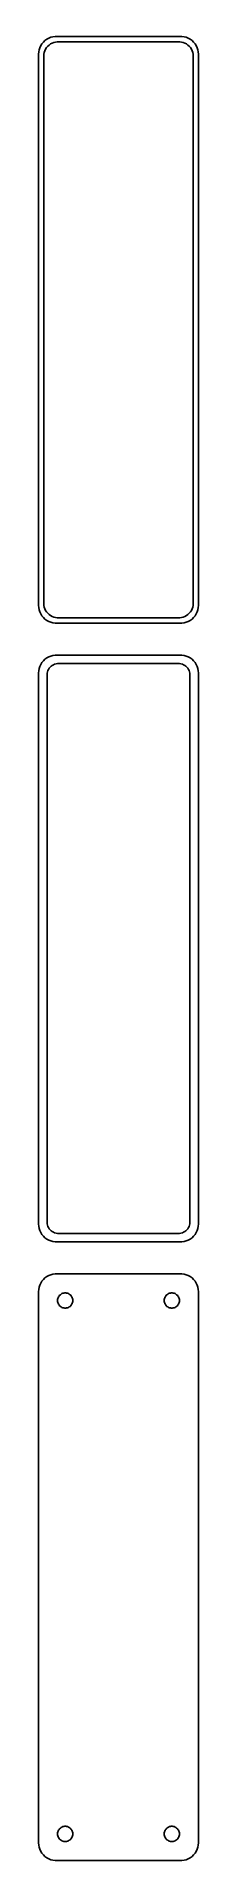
# Model space of a CAD drawing. Header units: metres. Extents: x -22 to 22, y 440 to 952.
import ezdxf

# ---------------------------------------------------------------- set-up
doc = ezdxf.new("R2010")
doc.units = ezdxf.units.M

msp = doc.modelspace()

# ---------------------------------------------------------------- linework, layer by layer
for p, q in [((-22.1489, 949.341), (-22.3429, 948.743)), ((-21.8815, 949.909), (-22.1489, 949.341)), ((-21.5451, 950.439), (-21.8815, 949.909)), ((-21.1448, 950.923), (-21.5451, 950.439)), ((-20.6871, 951.353), (-21.1448, 950.923)), ((-20.1791, 951.722), (-20.6871, 951.353)), ((-20.5052, 948.927), (-20.2361, 949.351)), ((-20.2361, 949.351), (-19.9159, 949.738)), ((-19.6289, 952.024), (-20.1791, 951.722)), ((-19.9159, 949.738), (-19.5497, 950.082)), ((-19.0451, 952.255), (-19.6289, 952.024)), ((-19.5497, 950.082), (-19.1433, 950.377)), ((-19.1433, 950.377), (-18.7031, 950.619)), ((-18.4369, 952.411), (-19.0451, 952.255)), ((-18.7031, 950.619), (-18.2361, 950.804)), ((-17.8139, 952.49), (-18.4369, 952.411)), ((-18.2361, 950.804), (-17.7495, 950.929)), ((17.8139, 952.49), (-17.8139, 952.49)), ((-17.7495, 950.929), (-17.2512, 950.992)), ((-17.2512, 950.992), (17.2512, 950.992)), ((17.2512, 950.992), (17.7495, 950.929)), ((17.7495, 950.929), (18.2361, 950.804)), ((18.4369, 952.411), (17.8139, 952.49)), ((18.2361, 950.804), (18.7031, 950.619)), ((19.0451, 952.255), (18.4369, 952.411)), ((18.7031, 950.619), (19.1433, 950.377)), ((19.6289, 952.024), (19.0451, 952.255)), ((19.1433, 950.377), (19.5497, 950.082)), ((19.5497, 950.082), (19.9159, 949.738)), ((20.1791, 951.722), (19.6289, 952.024)), ((19.9159, 949.738), (20.2361, 949.351)), ((20.6871, 951.353), (20.1791, 951.722)), ((20.2361, 949.351), (20.5052, 948.927)), ((21.1448, 950.923), (20.6871, 951.353)), ((21.5451, 950.439), (21.1448, 950.923)), ((21.8815, 949.909), (21.5451, 950.439)), ((22.1489, 949.341), (21.8815, 949.909)), ((22.3429, 948.743), (22.1489, 949.341)), ((-22.4606, 948.127), (-22.5, 947.5)), ((-22.5, 947.5), (-22.5, 792.5)), ((-22.3429, 948.743), (-22.4606, 948.127)), ((-21, 947), (-20.9684, 947.501)), ((-21, 793), (-21, 947)), ((-20.9684, 947.501), (-20.8743, 947.995)), ((-20.8743, 947.995), (-20.7191, 948.472)), ((-20.7191, 948.472), (-20.5052, 948.927)), ((20.5052, 948.927), (20.7191, 948.472)), ((20.7191, 948.472), (20.8743, 947.995)), ((20.8743, 947.995), (20.9684, 947.501)), ((20.9684, 947.501), (21, 947)), ((21, 947), (21, 793)), ((22.4606, 948.127), (22.3429, 948.743)), ((22.5, 947.5), (22.4606, 948.127)), ((22.5, 792.5), (22.5, 947.5)), ((-22.5, 792.5), (-22.4606, 791.873)), ((-22.4606, 791.873), (-22.3429, 791.257)), ((-22.3429, 791.257), (-22.1489, 790.659)), ((-22.1489, 790.659), (-21.8815, 790.091)), ((-21.8815, 790.091), (-21.5451, 789.561)), ((-20.9684, 792.499), (-21, 793)), ((-20.8743, 792.005), (-20.9684, 792.499)), ((-20.7191, 791.528), (-20.8743, 792.005)), ((-20.5052, 791.073), (-20.7191, 791.528)), ((-20.2361, 790.649), (-20.5052, 791.073)), ((-19.9159, 790.262), (-20.2361, 790.649)), ((-19.5497, 789.918), (-19.9159, 790.262)), ((19.9159, 790.262), (19.5497, 789.918)), ((20.2361, 790.649), (19.9159, 790.262)), ((20.5052, 791.073), (20.2361, 790.649)), ((20.7191, 791.528), (20.5052, 791.073)), ((20.8743, 792.005), (20.7191, 791.528)), ((20.9684, 792.499), (20.8743, 792.005)), ((21, 793), (20.9684, 792.499)), ((21.5451, 789.561), (21.8815, 790.091)), ((21.8815, 790.091), (22.1489, 790.659)), ((22.1489, 790.659), (22.3429, 791.257)), ((22.3429, 791.257), (22.4606, 791.873)), ((22.4606, 791.873), (22.5, 792.5)), ((-21.5451, 789.561), (-21.1448, 789.077)), ((-21.1448, 789.077), (-20.6871, 788.647)), ((-20.6871, 788.647), (-20.1791, 788.278)), ((-20.1791, 788.278), (-19.6289, 787.976)), ((-19.6289, 787.976), (-19.0451, 787.745)), ((-19.1433, 789.623), (-19.5497, 789.918)), ((-18.7031, 789.381), (-19.1433, 789.623)), ((-19.0451, 787.745), (-18.4369, 787.589)), ((-18.2361, 789.196), (-18.7031, 789.381)), ((-18.4369, 787.589), (-17.8139, 787.51)), ((-17.7495, 789.071), (-18.2361, 789.196)), ((-17.8139, 787.51), (17.8139, 787.51)), ((-17.2512, 789.008), (-17.7495, 789.071)), ((17.2512, 789.008), (-17.2512, 789.008)), ((17.7495, 789.071), (17.2512, 789.008)), ((18.2361, 789.196), (17.7495, 789.071)), ((17.8139, 787.51), (18.4369, 787.589)), ((18.7031, 789.381), (18.2361, 789.196)), ((18.4369, 787.589), (19.0451, 787.745)), ((19.1433, 789.623), (18.7031, 789.381)), ((19.0451, 787.745), (19.6289, 787.976)), ((19.5497, 789.918), (19.1433, 789.623)), ((19.6289, 787.976), (20.1791, 788.278)), ((20.1791, 788.278), (20.6871, 788.647)), ((20.6871, 788.647), (21.1448, 789.077)), ((21.1448, 789.077), (21.5451, 789.561)), ((-22.3429, 774.743), (-22.4606, 774.127)), ((-22.1489, 775.341), (-22.3429, 774.743)), ((-21.8815, 775.909), (-22.1489, 775.341)), ((-21.5451, 776.439), (-21.8815, 775.909)), ((-21.1448, 776.923), (-21.5451, 776.439)), ((-20.6871, 777.353), (-21.1448, 776.923)), ((-20.1791, 777.722), (-20.6871, 777.353)), ((-19.6289, 778.024), (-20.1791, 777.722)), ((-19.7279, 774.5), (-19.5184, 774.83)), ((-19.0451, 778.255), (-19.6289, 778.024)), ((-19.5184, 774.83), (-19.2692, 775.131)), ((-19.2692, 775.131), (-18.9842, 775.399)), ((-18.4369, 778.411), (-19.0451, 778.255)), ((-18.9842, 775.399), (-18.668, 775.628)), ((-18.668, 775.628), (-18.3254, 775.817)), ((-17.8139, 778.49), (-18.4369, 778.411)), ((-18.3254, 775.817), (-17.9619, 775.961)), ((-17.9619, 775.961), (-17.5833, 776.058)), ((17.8139, 778.49), (-17.8139, 778.49)), ((-17.5833, 776.058), (-17.1954, 776.107)), ((-17.1954, 776.107), (17.1954, 776.107)), ((17.1954, 776.107), (17.5833, 776.058)), ((17.5833, 776.058), (17.9619, 775.961)), ((18.4369, 778.411), (17.8139, 778.49)), ((17.9619, 775.961), (18.3254, 775.817)), ((18.3254, 775.817), (18.668, 775.628)), ((19.0451, 778.255), (18.4369, 778.411)), ((18.668, 775.628), (18.9842, 775.399)), ((18.9842, 775.399), (19.2692, 775.131)), ((19.6289, 778.024), (19.0451, 778.255)), ((19.2692, 775.131), (19.5184, 774.83)), ((19.5184, 774.83), (19.7279, 774.5)), ((20.1791, 777.722), (19.6289, 778.024)), ((20.6871, 777.353), (20.1791, 777.722)), ((21.1448, 776.923), (20.6871, 777.353)), ((21.5451, 776.439), (21.1448, 776.923)), ((21.8815, 775.909), (21.5451, 776.439)), ((22.1489, 775.341), (21.8815, 775.909)), ((22.3429, 774.743), (22.1489, 775.341)), ((22.4606, 774.127), (22.3429, 774.743)), ((-22.4606, 774.127), (-22.5, 773.5)), ((-22.5, 773.5), (-22.5, 618.5)), ((-20.1129, 773), (-20.0884, 773.39)), ((-20.1129, 619), (-20.1129, 773)), ((-20.0884, 773.39), (-20.0151, 773.774)), ((-20.0151, 773.774), (-19.8943, 774.146)), ((-19.8943, 774.146), (-19.7279, 774.5)), ((19.7279, 774.5), (19.8943, 774.146)), ((19.8943, 774.146), (20.0151, 773.774)), ((20.0151, 773.774), (20.0884, 773.39)), ((20.0884, 773.39), (20.1129, 773)), ((20.1129, 773), (20.1129, 619)), ((22.5, 773.5), (22.4606, 774.127)), ((22.5, 618.5), (22.5, 773.5)), ((-22.5, 618.5), (-22.4606, 617.873)), ((-22.4606, 617.873), (-22.3429, 617.257)), ((-22.3429, 617.257), (-22.1489, 616.659)), ((-22.1489, 616.659), (-21.8815, 616.091)), ((-21.8815, 616.091), (-21.5451, 615.561)), ((-20.0884, 618.61), (-20.1129, 619)), ((-20.0151, 618.226), (-20.0884, 618.61)), ((-19.8943, 617.854), (-20.0151, 618.226)), ((-19.7279, 617.5), (-19.8943, 617.854)), ((-19.5184, 617.17), (-19.7279, 617.5)), ((-19.2692, 616.869), (-19.5184, 617.17)), ((-18.9842, 616.601), (-19.2692, 616.869)), ((-18.668, 616.372), (-18.9842, 616.601)), ((-18.3254, 616.183), (-18.668, 616.372)), ((-17.9619, 616.039), (-18.3254, 616.183)), ((-17.5833, 615.942), (-17.9619, 616.039)), ((-17.1954, 615.893), (-17.5833, 615.942)), ((17.1954, 615.893), (-17.1954, 615.893)), ((17.5833, 615.942), (17.1954, 615.893)), ((17.9619, 616.039), (17.5833, 615.942)), ((18.3254, 616.183), (17.9619, 616.039)), ((18.668, 616.372), (18.3254, 616.183)), ((18.9842, 616.601), (18.668, 616.372)), ((19.2692, 616.869), (18.9842, 616.601)), ((19.5184, 617.17), (19.2692, 616.869)), ((19.7279, 617.5), (19.5184, 617.17)), ((19.8943, 617.854), (19.7279, 617.5)), ((20.0151, 618.226), (19.8943, 617.854)), ((20.0884, 618.61), (20.0151, 618.226)), ((20.1129, 619), (20.0884, 618.61)), ((21.5451, 615.561), (21.8815, 616.091)), ((21.8815, 616.091), (22.1489, 616.659)), ((22.1489, 616.659), (22.3429, 617.257)), ((22.3429, 617.257), (22.4606, 617.873)), ((22.4606, 617.873), (22.5, 618.5)), ((-21.5451, 615.561), (-21.1448, 615.077)), ((-21.1448, 615.077), (-20.6871, 614.647)), ((-20.6871, 614.647), (-20.1791, 614.278)), ((-20.1791, 614.278), (-19.6289, 613.976)), ((-19.6289, 613.976), (-19.0451, 613.745)), ((-19.0451, 613.745), (-18.4369, 613.589)), ((-18.4369, 613.589), (-17.8139, 613.51)), ((-17.8139, 613.51), (17.8139, 613.51)), ((17.8139, 613.51), (18.4369, 613.589)), ((18.4369, 613.589), (19.0451, 613.745)), ((19.0451, 613.745), (19.6289, 613.976)), ((19.6289, 613.976), (20.1791, 614.278)), ((20.1791, 614.278), (20.6871, 614.647)), ((20.6871, 614.647), (21.1448, 615.077)), ((21.1448, 615.077), (21.5451, 615.561)), ((-22.3429, 600.743), (-22.4606, 600.127)), ((-22.1489, 601.341), (-22.3429, 600.743)), ((-21.8815, 601.909), (-22.1489, 601.341)), ((-21.5451, 602.439), (-21.8815, 601.909)), ((-21.1448, 602.923), (-21.5451, 602.439)), ((-20.6871, 603.353), (-21.1448, 602.923)), ((-20.1791, 603.722), (-20.6871, 603.353)), ((-19.6289, 604.024), (-20.1791, 603.722)), ((-19.0451, 604.255), (-19.6289, 604.024)), ((-18.4369, 604.411), (-19.0451, 604.255)), ((-17.8139, 604.49), (-18.4369, 604.411)), ((17.8139, 604.49), (-17.8139, 604.49)), ((18.4369, 604.411), (17.8139, 604.49)), ((19.0451, 604.255), (18.4369, 604.411)), ((19.6289, 604.024), (19.0451, 604.255)), ((20.1791, 603.722), (19.6289, 604.024)), ((20.6871, 603.353), (20.1791, 603.722)), ((21.1448, 602.923), (20.6871, 603.353)), ((21.5451, 602.439), (21.1448, 602.923)), ((21.8815, 601.909), (21.5451, 602.439)), ((22.1489, 601.341), (21.8815, 601.909)), ((22.3429, 600.743), (22.1489, 601.341)), ((22.4606, 600.127), (22.3429, 600.743)), ((-22.4606, 600.127), (-22.5, 599.5)), ((-22.5, 599.5), (-22.5, 444.5)), ((-17.1353, 597), (-17.1185, 597.268)), ((-17.1185, 596.732), (-17.1353, 597)), ((-17.1185, 597.268), (-17.0682, 597.531)), ((-17.0682, 596.469), (-17.1185, 596.732)), ((-17.0682, 597.531), (-16.9853, 597.786)), ((-16.9853, 596.214), (-17.0682, 596.469)), ((-16.9853, 597.786), (-16.8712, 598.029)), ((-16.8712, 595.971), (-16.9853, 596.214)), ((-16.8712, 598.029), (-16.7275, 598.255)), ((-16.7275, 595.745), (-16.8712, 595.971)), ((-16.7275, 598.255), (-16.5565, 598.462)), ((-16.5565, 595.538), (-16.7275, 595.745)), ((-16.5565, 598.462), (-16.3611, 598.645)), ((-16.3611, 595.355), (-16.5565, 595.538)), ((-16.3611, 598.645), (-16.1441, 598.803)), ((-16.1441, 595.197), (-16.3611, 595.355)), ((-16.1441, 598.803), (-15.9091, 598.932)), ((-15.9091, 595.068), (-16.1441, 595.197)), ((-15.9091, 598.932), (-15.6598, 599.031)), ((-15.6598, 594.969), (-15.9091, 595.068)), ((-15.6598, 599.031), (-15.4001, 599.097)), ((-15.4001, 599.097), (-15.1341, 599.131)), ((-15.1341, 599.131), (-14.8659, 599.131)), ((-14.8659, 599.131), (-14.5999, 599.097)), ((-14.5999, 599.097), (-14.3401, 599.031)), ((-14.3401, 599.031), (-14.0908, 598.932)), ((-14.0908, 595.068), (-14.3401, 594.969)), ((-14.0908, 598.932), (-13.8559, 598.803)), ((-13.8559, 595.197), (-14.0908, 595.068)), ((-13.8559, 598.803), (-13.6389, 598.645)), ((-13.6389, 595.355), (-13.8559, 595.197)), ((-13.6389, 598.645), (-13.4434, 598.462)), ((-13.4434, 595.538), (-13.6389, 595.355)), ((-13.4434, 598.462), (-13.2725, 598.255)), ((-13.2725, 595.745), (-13.4434, 595.538)), ((-13.2725, 598.255), (-13.1288, 598.029)), ((-13.1288, 595.971), (-13.2725, 595.745)), ((-13.1288, 598.029), (-13.0146, 597.786)), ((-13.0146, 596.214), (-13.1288, 595.971)), ((-13.0146, 597.786), (-12.9318, 597.531)), ((-12.9318, 596.469), (-13.0146, 596.214)), ((-12.9318, 597.531), (-12.8815, 597.268)), ((-12.8815, 596.732), (-12.9318, 596.469)), ((-12.8815, 597.268), (-12.8647, 597)), ((-12.8647, 597), (-12.8815, 596.732)), ((12.8647, 597), (12.8815, 597.268)), ((12.8815, 596.732), (12.8647, 597)), ((12.8815, 597.268), (12.9318, 597.531)), ((12.9318, 596.469), (12.8815, 596.732)), ((12.9318, 597.531), (13.0146, 597.786)), ((13.0146, 596.214), (12.9318, 596.469)), ((13.0146, 597.786), (13.1288, 598.029)), ((13.1288, 595.971), (13.0146, 596.214)), ((13.1288, 598.029), (13.2725, 598.255)), ((13.2725, 595.745), (13.1288, 595.971)), ((13.2725, 598.255), (13.4434, 598.462)), ((13.4434, 595.538), (13.2725, 595.745)), ((13.4434, 598.462), (13.6389, 598.645)), ((13.6389, 595.355), (13.4434, 595.538)), ((13.6389, 598.645), (13.8559, 598.803)), ((13.8559, 595.197), (13.6389, 595.355)), ((13.8559, 598.803), (14.0908, 598.932)), ((14.0908, 595.068), (13.8559, 595.197)), ((14.0908, 598.932), (14.3401, 599.031)), ((14.3401, 594.969), (14.0908, 595.068)), ((14.3401, 599.031), (14.5999, 599.097)), ((14.5999, 599.097), (14.8659, 599.131)), ((14.8659, 599.131), (15.1341, 599.131)), ((15.1341, 599.131), (15.4001, 599.097)), ((15.4001, 599.097), (15.6598, 599.031)), ((15.6598, 599.031), (15.9091, 598.932)), ((15.9091, 595.068), (15.6598, 594.969)), ((15.9091, 598.932), (16.1441, 598.803)), ((16.1441, 595.197), (15.9091, 595.068)), ((16.1441, 598.803), (16.3611, 598.645)), ((16.3611, 595.355), (16.1441, 595.197)), ((16.3611, 598.645), (16.5565, 598.462)), ((16.5565, 595.538), (16.3611, 595.355)), ((16.5565, 598.462), (16.7275, 598.255)), ((16.7275, 595.745), (16.5565, 595.538)), ((16.7275, 598.255), (16.8712, 598.029)), ((16.8712, 595.971), (16.7275, 595.745)), ((16.8712, 598.029), (16.9853, 597.786)), ((16.9853, 596.214), (16.8712, 595.971)), ((16.9853, 597.786), (17.0682, 597.531)), ((17.0682, 596.469), (16.9853, 596.214)), ((17.0682, 597.531), (17.1185, 597.268)), ((17.1185, 596.732), (17.0682, 596.469)), ((17.1185, 597.268), (17.1353, 597)), ((17.1353, 597), (17.1185, 596.732)), ((22.5, 599.5), (22.4606, 600.127)), ((22.5, 444.5), (22.5, 599.5)), ((-15.4001, 594.903), (-15.6598, 594.969)), ((-15.1341, 594.869), (-15.4001, 594.903)), ((-14.8659, 594.869), (-15.1341, 594.869)), ((-14.5999, 594.903), (-14.8659, 594.869)), ((-14.3401, 594.969), (-14.5999, 594.903)), ((14.5999, 594.903), (14.3401, 594.969)), ((14.8659, 594.869), (14.5999, 594.903)), ((15.1341, 594.869), (14.8659, 594.869)), ((15.4001, 594.903), (15.1341, 594.869)), ((15.6598, 594.969), (15.4001, 594.903)), ((-17.1353, 447), (-17.1185, 447.268)), ((-17.1185, 446.732), (-17.1353, 447)), ((-17.1185, 447.268), (-17.0682, 447.531)), ((-17.0682, 446.469), (-17.1185, 446.732)), ((-17.0682, 447.531), (-16.9853, 447.786)), ((-16.9853, 446.214), (-17.0682, 446.469)), ((-16.9853, 447.786), (-16.8712, 448.029)), ((-16.8712, 448.029), (-16.7275, 448.255)), ((-16.7275, 448.255), (-16.5565, 448.462)), ((-16.5565, 448.462), (-16.3611, 448.645)), ((-16.3611, 448.645), (-16.1441, 448.803)), ((-16.1441, 448.803), (-15.9091, 448.932)), ((-15.9091, 448.932), (-15.6598, 449.031)), ((-15.6598, 449.031), (-15.4001, 449.097)), ((-15.4001, 449.097), (-15.1341, 449.131)), ((-15.1341, 449.131), (-14.8659, 449.131)), ((-14.8659, 449.131), (-14.5999, 449.097)), ((-14.5999, 449.097), (-14.3401, 449.031)), ((-14.3401, 449.031), (-14.0908, 448.932)), ((-14.0908, 448.932), (-13.8559, 448.803)), ((-13.8559, 448.803), (-13.6389, 448.645)), ((-13.6389, 448.645), (-13.4434, 448.462)), ((-13.4434, 448.462), (-13.2725, 448.255)), ((-13.2725, 448.255), (-13.1288, 448.029)), ((-13.1288, 448.029), (-13.0146, 447.786)), ((-13.0146, 447.786), (-12.9318, 447.531)), ((-12.9318, 446.469), (-13.0146, 446.214)), ((-12.9318, 447.531), (-12.8815, 447.268)), ((-12.8815, 446.732), (-12.9318, 446.469)), ((-12.8815, 447.268), (-12.8647, 447)), ((-12.8647, 447), (-12.8815, 446.732)), ((12.8647, 447), (12.8815, 447.268)), ((12.8815, 446.732), (12.8647, 447)), ((12.8815, 447.268), (12.9318, 447.531)), ((12.9318, 446.469), (12.8815, 446.732)), ((12.9318, 447.531), (13.0146, 447.786)), ((13.0146, 446.214), (12.9318, 446.469)), ((13.0146, 447.786), (13.1288, 448.029)), ((13.1288, 448.029), (13.2725, 448.255)), ((13.2725, 448.255), (13.4434, 448.462)), ((13.4434, 448.462), (13.6389, 448.645)), ((13.6389, 448.645), (13.8559, 448.803)), ((13.8559, 448.803), (14.0908, 448.932)), ((14.0908, 448.932), (14.3401, 449.031)), ((14.3401, 449.031), (14.5999, 449.097)), ((14.5999, 449.097), (14.8659, 449.131)), ((14.8659, 449.131), (15.1341, 449.131)), ((15.1341, 449.131), (15.4001, 449.097)), ((15.4001, 449.097), (15.6598, 449.031)), ((15.6598, 449.031), (15.9091, 448.932)), ((15.9091, 448.932), (16.1441, 448.803)), ((16.1441, 448.803), (16.3611, 448.645)), ((16.3611, 448.645), (16.5565, 448.462)), ((16.5565, 448.462), (16.7275, 448.255)), ((16.7275, 448.255), (16.8712, 448.029)), ((16.8712, 448.029), (16.9853, 447.786)), ((16.9853, 447.786), (17.0682, 447.531)), ((17.0682, 446.469), (16.9853, 446.214)), ((17.0682, 447.531), (17.1185, 447.268)), ((17.1185, 446.732), (17.0682, 446.469)), ((17.1185, 447.268), (17.1353, 447)), ((17.1353, 447), (17.1185, 446.732)), ((-22.5, 444.5), (-22.4606, 443.873)), ((-22.4606, 443.873), (-22.3429, 443.257)), ((-22.3429, 443.257), (-22.1489, 442.659)), ((-22.1489, 442.659), (-21.8815, 442.091)), ((-21.8815, 442.091), (-21.5451, 441.561)), ((-21.5451, 441.561), (-21.1448, 441.077)), ((-16.8712, 445.971), (-16.9853, 446.214)), ((-16.7275, 445.745), (-16.8712, 445.971)), ((-16.5565, 445.538), (-16.7275, 445.745)), ((-16.3611, 445.355), (-16.5565, 445.538)), ((-16.1441, 445.197), (-16.3611, 445.355)), ((-15.9091, 445.068), (-16.1441, 445.197)), ((-15.6598, 444.969), (-15.9091, 445.068)), ((-15.4001, 444.903), (-15.6598, 444.969)), ((-15.1341, 444.869), (-15.4001, 444.903)), ((-14.8659, 444.869), (-15.1341, 444.869)), ((-14.5999, 444.903), (-14.8659, 444.869)), ((-14.3401, 444.969), (-14.5999, 444.903)), ((-14.0908, 445.068), (-14.3401, 444.969)), ((-13.8559, 445.197), (-14.0908, 445.068)), ((-13.6389, 445.355), (-13.8559, 445.197)), ((-13.4434, 445.538), (-13.6389, 445.355)), ((-13.2725, 445.745), (-13.4434, 445.538)), ((-13.1288, 445.971), (-13.2725, 445.745)), ((-13.0146, 446.214), (-13.1288, 445.971)), ((13.1288, 445.971), (13.0146, 446.214)), ((13.2725, 445.745), (13.1288, 445.971)), ((13.4434, 445.538), (13.2725, 445.745)), ((13.6389, 445.355), (13.4434, 445.538)), ((13.8559, 445.197), (13.6389, 445.355)), ((14.0908, 445.068), (13.8559, 445.197)), ((14.3401, 444.969), (14.0908, 445.068)), ((14.5999, 444.903), (14.3401, 444.969)), ((14.8659, 444.869), (14.5999, 444.903)), ((15.1341, 444.869), (14.8659, 444.869)), ((15.4001, 444.903), (15.1341, 444.869)), ((15.6598, 444.969), (15.4001, 444.903)), ((15.9091, 445.068), (15.6598, 444.969)), ((16.1441, 445.197), (15.9091, 445.068)), ((16.3611, 445.355), (16.1441, 445.197)), ((16.5565, 445.538), (16.3611, 445.355)), ((16.7275, 445.745), (16.5565, 445.538)), ((16.8712, 445.971), (16.7275, 445.745)), ((16.9853, 446.214), (16.8712, 445.971)), ((21.1448, 441.077), (21.5451, 441.561)), ((21.5451, 441.561), (21.8815, 442.091)), ((21.8815, 442.091), (22.1489, 442.659)), ((22.1489, 442.659), (22.3429, 443.257)), ((22.3429, 443.257), (22.4606, 443.873)), ((22.4606, 443.873), (22.5, 444.5)), ((-21.1448, 441.077), (-20.6871, 440.647)), ((-20.6871, 440.647), (-20.1791, 440.278)), ((-20.1791, 440.278), (-19.6289, 439.976)), ((-19.6289, 439.976), (-19.0451, 439.745)), ((-19.0451, 439.745), (-18.4369, 439.589)), ((-18.4369, 439.589), (-17.8139, 439.51)), ((-17.8139, 439.51), (17.8139, 439.51)), ((17.8139, 439.51), (18.4369, 439.589)), ((18.4369, 439.589), (19.0451, 439.745)), ((19.0451, 439.745), (19.6289, 439.976)), ((19.6289, 439.976), (20.1791, 440.278)), ((20.1791, 440.278), (20.6871, 440.647)), ((20.6871, 440.647), (21.1448, 441.077))]:
    msp.add_line(p, q)

doc.saveas('drawing.dxf')
